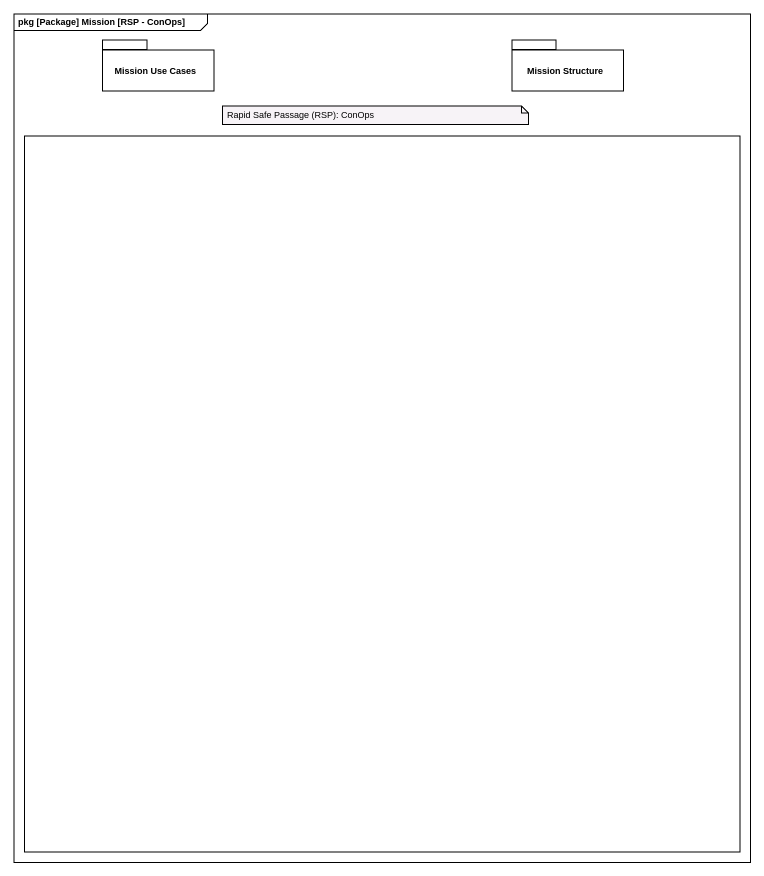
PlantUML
@startuml
mainframe pkg [Package] Mission [RSP - ConOps]
package "Mission Use Cases" as Mission_Use_Cases {
}
package "Mission Structure" as Mission_Structure {
}
rectangle " " as rectangle1
note as N1
  Rapid Safe Passage (RSP): ConOps
end note
@enduml
